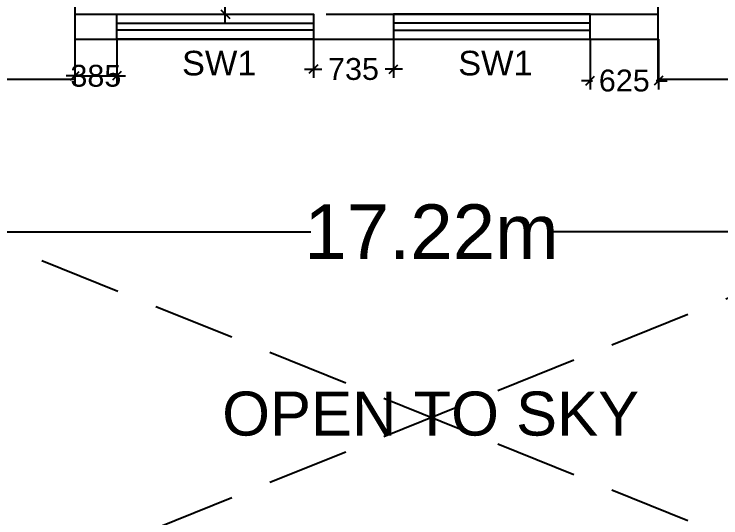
# Model space of a CAD drawing. Extents: x 6345096 to 6738923, y -6490958 to -6305885.
# Drawn here: x 6623262 to 6629733, y -6437802 to -6433189 of the extents above; entities that cross this region are included whole.
import ezdxf
from ezdxf.enums import TextEntityAlignment as Align

# ---------------------------------------------------------------- set-up
doc = ezdxf.new("R2010")
doc.units = 0
doc.header["$LTSCALE"] = 600
doc.header["$MEASUREMENT"] = 0
doc.header["$PDMODE"] = 35
doc.linetypes.add('HIDDEN', pattern=[0.375, 0.25, -0.125])
doc.linetypes.add('HIDDEN2', pattern=[0.1875, 0.125, -0.0625])
doc.layers.get('0').update_dxf_attribs({"linetype": 'CONTINUOUS'})
doc.layers.get('Defpoints').update_dxf_attribs({"linetype": 'CONTINUOUS'})
for name, color, linetype in [('DIMEN', 5, 'CONTINUOUS'), ('Duct', 8, 'CONTINUOUS'), ('HS', 251, 'CONTINUOUS'), ('joinery', 7, 'CONTINUOUS'), ('LA-column', 3, 'CONTINUOUS'), ('TEXT', 6, 'CONTINUOUS'), ('Walls', 7, 'CONTINUOUS'), ('WIN', 151, 'CONTINUOUS'), ('Working Dim', 5, 'CONTINUOUS')]:
    doc.layers.add(name, color=color, linetype=linetype)
doc.styles.add('ari', font='arial.ttf')
doc.styles.add('ARIAL', font='arial.ttf')
doc.styles.get("Standard").update_dxf_attribs({"font": 'romans.shx'})
doc.dimstyles.new('int. dim', dxfattribs={"dimtxt": 200, "dimasz": 80, "dimexe": 80, "dimexo": 0, "dimgap": 70, "dimtad": 0, "dimdec": 0, "dimzin": 12, "dimdsep": 46, "dimtxsty": 'ari', "dimblk": 'OBLIQUE', "dimcen": 2, "dimdle": 80, "dimclrd": 256, "dimclre": 256, "dimclrt": 6, "dimadec": 0, "dimazin": 0, "dimtfac": 1, "dimtdec": 0, "dimtix": 1, "dimtmove": 2, "dimatfit": 3, "dimfxl": 1, "dimtolj": 1, "dimtzin": 0, "dimlwd": -1, "dimlwe": -1, "dimarcsym": 0})
doc.dimstyles.new('STANDARD$0', dxfattribs={"dimscale": 0, "dimtxt": 150, "dimasz": 125, "dimexe": 0.75, "dimexo": 1, "dimgap": 25, "dimtad": 1, "dimdec": 0, "dimdsep": 46, "dimtxsty": 'Standard', "dimblk1": 'DOT', "dimblk2": 'DOT', "dimsah": 1, "dimcen": 2.5, "dimclrd": 1, "dimclre": 1, "dimclrt": 3, "dimadec": 0, "dimazin": 0, "dimtfac": 1, "dimtdec": 0, "dimtmove": 0, "dimatfit": 3, "dimldrblk": 'DOT', "dimfxl": 1, "dimtolj": 1, "dimtzin": 0, "dimarcsym": 0})

# ---------------------------------------------------------------- blocks, each defined once
blk = doc.blocks.new('_Oblique')
at = {"color": 0, "linetype": 'ByBlock', "lineweight": -2}
blk.add_line((-0.5, -0.5), (0.5, 0.5), dxfattribs=at)
blk = doc.blocks.new('*D2196')
at = {"layer": 'Defpoints', "color": 0, "transparency": 16777216}
for p in [(6625102.5, -6429473.8, 0.9), (6625195.6, -6429473.8), (6625102.5, -6433188.8, -1)]:
    blk.add_point(p, dxfattribs=at)
at = {"layer": 'Working Dim', "transparency": 16777216}
for p, q in [((6625195.6, -6429393.8), (6625195.6, -6430962)), ((6625102.5, -6429473.8), (6625275.6, -6429473.8)), ((6625195.6, -6433268.8), (6625195.6, -6431700.6)), ((6625102.5, -6433188.8), (6625275.6, -6433188.8))]:
    blk.add_line(p, q, dxfattribs=at)
at = {"layer": 'Working Dim', "transparency": 16777216, "xscale": 80, "yscale": 80, "zscale": 80}
for p, rotation in [((6625195.6, -6429473.8), 90), ((6625195.6, -6433188.8), 270)]:
    blk.add_blockref('_Oblique', p, dxfattribs=dict(at, rotation=rotation))
at = {"layer": 'Working Dim', "color": 6, "transparency": 16777216, "insert": (6625195.6, -6431331.3), "char_height": 200, "attachment_point": 5, "rotation": 90, "style": 'ari'}
blk.add_mtext('\\A1;3715', dxfattribs=at)
blk = doc.blocks.new('*D2243')
at = {"layer": 'Defpoints', "color": 0, "transparency": 16777216}
for p in [(6628536.5, -6433418.8, -1), (6629161.5, -6433418.8, 5.1), (6629161.5, -6433798.2)]:
    blk.add_point(p, dxfattribs=at)
at = {"layer": 'Working Dim', "transparency": 16777216}
for p, q in [((6628536.5, -6433418.8), (6628536.5, -6433878.2)), ((6629161.5, -6433418.8), (6629161.5, -6433878.2)), ((6628536.5, -6433798.2), (6628456.5, -6433798.2)), ((6628536.5, -6433798.2), (6628556.8, -6433798.2)), ((6629161.5, -6433798.2), (6629141.3, -6433798.2)), ((6629161.5, -6433798.2), (6629241.5, -6433798.2))]:
    blk.add_line(p, q, dxfattribs=at)
at = {"layer": 'Working Dim', "transparency": 16777216, "xscale": 80, "yscale": 80, "zscale": 80}
blk.add_blockref('_Oblique', (6628536.5, -6433798.2), dxfattribs=at)
at = {"layer": 'Working Dim', "transparency": 16777216, "xscale": 80, "yscale": 80, "zscale": 80, "rotation": 180}
blk.add_blockref('_Oblique', (6629161.5, -6433798.2), dxfattribs=at)
at = {"layer": 'Working Dim', "color": 6, "transparency": 16777216, "insert": (6628849, -6433798.2), "char_height": 200, "attachment_point": 5, "style": 'ari'}
blk.add_mtext('\\A1;625', dxfattribs=at)
blk = doc.blocks.new('*D2244')
at = {"layer": 'Defpoints', "color": 0, "transparency": 16777216}
for p in [(6626001.5, -6433418.8, -1), (6626736.5, -6433418.8, -1), (6626736.5, -6433692.6)]:
    blk.add_point(p, dxfattribs=at)
at = {"layer": 'Working Dim', "transparency": 16777216}
for p, q in [((6626001.5, -6433418.8), (6626001.5, -6433772.6)), ((6626736.5, -6433418.8), (6626736.5, -6433772.6)), ((6625921.5, -6433692.6), (6626078.2, -6433692.6)), ((6626816.5, -6433692.6), (6626659.9, -6433692.6))]:
    blk.add_line(p, q, dxfattribs=at)
at = {"layer": 'Working Dim', "transparency": 16777216, "xscale": 80, "yscale": 80, "zscale": 80, "rotation": 180}
blk.add_blockref('_Oblique', (6626001.5, -6433692.6), dxfattribs=at)
at = {"layer": 'Working Dim', "transparency": 16777216, "xscale": 80, "yscale": 80, "zscale": 80}
blk.add_blockref('_Oblique', (6626736.5, -6433692.6), dxfattribs=at)
at = {"layer": 'Working Dim', "color": 6, "transparency": 16777216, "insert": (6626369, -6433692.6), "char_height": 200, "attachment_point": 5, "style": 'ari'}
blk.add_mtext('\\A1;735', dxfattribs=at)
blk = doc.blocks.new('*D2245')
at = {"layer": 'Defpoints', "color": 0, "transparency": 16777216}
for p in [(6623817.5, -6433418.8, 5.1), (6624202.5, -6433418.8, -1), (6624202.5, -6433754.8)]:
    blk.add_point(p, dxfattribs=at)
at = {"layer": 'Working Dim', "transparency": 16777216}
for p, q in [((6623817.5, -6433418.8), (6623817.5, -6433834.8)), ((6624202.5, -6433418.8), (6624202.5, -6433834.8)), ((6623817.5, -6433754.8), (6623737.5, -6433754.8)), ((6623817.5, -6433754.8), (6624202.5, -6433754.8)), ((6624202.5, -6433754.8), (6624282.5, -6433754.8))]:
    blk.add_line(p, q, dxfattribs=at)
at = {"layer": 'Working Dim', "transparency": 16777216, "xscale": 80, "yscale": 80, "zscale": 80}
blk.add_blockref('_Oblique', (6623817.5, -6433754.8), dxfattribs=at)
at = {"layer": 'Working Dim', "transparency": 16777216, "xscale": 80, "yscale": 80, "zscale": 80, "rotation": 180}
blk.add_blockref('_Oblique', (6624202.5, -6433754.8), dxfattribs=at)
at = {"layer": 'Working Dim', "color": 6, "transparency": 16777216, "insert": (6624010, -6433754.8), "char_height": 200, "attachment_point": 5, "style": 'ari'}
blk.add_mtext('\\A1;385', dxfattribs=at)
blk = doc.blocks.new('*D2284')
at = {"layer": 'Defpoints', "color": 0, "transparency": 16777216}
for p in [(6618473.5, -6434803.8), (6635692, -6434898.8), (6618473.5, -6435181.1)]:
    blk.add_point(p, dxfattribs=at)
at = {"layer": 'DIMEN', "color": 8, "transparency": 16777216}
for p, q in [((6618473.5, -6434803.8), (6618473.5, -6435481.1)), ((6635692, -6434898.8), (6635692, -6435481.1)), ((6618173.5, -6435181.1), (6625977.4, -6435181.1)), ((6635992, -6435181.1), (6628188.2, -6435181.1))]:
    blk.add_line(p, q, dxfattribs=at)
at = {"layer": 'DIMEN', "color": 8, "transparency": 16777216, "xscale": 300, "yscale": 300, "zscale": 300, "rotation": 180}
blk.add_blockref('_Oblique', (6618473.5, -6435181.1), dxfattribs=at)
at = {"layer": 'DIMEN', "color": 8, "transparency": 16777216, "xscale": 300, "yscale": 300, "zscale": 300}
blk.add_blockref('_Oblique', (6635692, -6435181.1), dxfattribs=at)
at = {"layer": 'DIMEN', "color": 7, "transparency": 16777216, "insert": (6627082.8, -6435181.1), "char_height": 500, "attachment_point": 5, "style": 'ari'}
blk.add_mtext('\\A1;17.22m', dxfattribs=at)
blk = doc.blocks.new('A$C2CD672AE')
at = {"layer": 'Walls', "color": 8, "linetype": 'HIDDEN'}
blk.add_line((93498.1, 23005.2), (98842.1, 23005.2), dxfattribs=at)

msp = doc.modelspace()

# ---------------------------------------------------------------- linework, layer by layer
at = {"layer": 'Duct', "color": 8, "linetype": 'HIDDEN2', "ltscale": 10}
for p, q in [((6635692.042, -6433418.828, -3.473), (6618993.541, -6440139.542, -2.798)), ((6635692.042, -6440348.794, -1.476), (6618993.541, -6433628.08, -0.801)), ((6635692.042, -6440348.794, -1.476), (6618993.541, -6433628.081, -0.801))]:
    msp.add_line(p, q, dxfattribs=at)
at = {"layer": 'LA-column', "color": 2}
msp.add_lwpolyline([(6623067.441, -6433788.816), (6623067.441, -6433038.816), (6623817.441, -6433038.816), (6623817.441, -6433788.816)], close=True, dxfattribs=at)
at = {"layer": 'LA-column', "color": 2, "elevation": 1.031}
msp.add_lwpolyline([(6629160.354, -6433788.816), (6629160.354, -6433038.816), (6629910.354, -6433038.816), (6629910.354, -6433788.816)], close=True, dxfattribs=at)
at = {"layer": 'Walls', "linetype": 'Continuous'}
for p, q in [((6623817.541, -6433188.828, -2.848), (6626002.541, -6433188.828, -2.848)), ((6626117.541, -6433188.828, -2.848), (6629161.541, -6433188.828, -2.848)), ((6623817.541, -6433418.828, -2.848), (6629161.541, -6433418.828, -2.848))]:
    msp.add_line(p, q, dxfattribs=at)
at = {"layer": 'WIN', "linetype": 'Continuous', "elevation": -2.848}
for points in [[(6626002.541, -6433418.828), (6624202.541, -6433418.828), (6624202.541, -6433188.828), (6626002.541, -6433188.828)], [(6626736.541, -6433418.828), (6628536.541, -6433418.828), (6628536.541, -6433188.828), (6626736.541, -6433188.828)], [(6626002.541, -6433336.045), (6624202.541, -6433336.045), (6624202.541, -6433271.611), (6626002.541, -6433271.611)], [(6626736.541, -6433336.045), (6628536.541, -6433336.045), (6628536.541, -6433271.611), (6626736.541, -6433271.611)]]:
    msp.add_lwpolyline(points, close=True, dxfattribs=at)
at = {"layer": 'WIN', "color": 8, "linetype": 'HIDDEN'}
for points, elevation in [([(6626002.628, -6433418.828), (6624202.628, -6433418.828), (6624202.628, -6433188.828), (6626002.628, -6433188.828)], -2.848), ([(6626002.628, -6433418.828), (6624202.628, -6433418.828), (6624202.628, -6433188.828), (6626002.628, -6433188.828)], 5.322), ([(6626736.628, -6433418.828), (6628536.628, -6433418.828), (6628536.628, -6433188.828), (6626736.628, -6433188.828)], -2.848), ([(6626736.628, -6433418.828), (6628536.628, -6433418.828), (6628536.628, -6433188.828), (6626736.628, -6433188.828)], 5.322), ([(6626002.628, -6433336.045), (6624202.628, -6433336.045), (6624202.628, -6433271.611), (6626002.628, -6433271.611)], -2.848), ([(6626002.628, -6433336.045), (6624202.628, -6433336.045), (6624202.628, -6433271.611), (6626002.628, -6433271.611)], 5.322), ([(6626736.628, -6433336.045), (6628536.628, -6433336.045), (6628536.628, -6433271.611), (6626736.628, -6433271.611)], -2.848), ([(6626736.628, -6433336.045), (6628536.628, -6433336.045), (6628536.628, -6433271.611), (6626736.628, -6433271.611)], 5.322)]:
    msp.add_lwpolyline(points, close=True, dxfattribs=dict(at, elevation=elevation))

# ---------------------------------------------------------------- block references
at = {"layer": 'HS'}
msp.add_blockref('A$C2CD672AE', (6530319.294, -6456423.902, 8.17), dxfattribs=at)

# ---------------------------------------------------------------- texts
at = {"layer": 'joinery', "style": 'ari'}
for p in [(6625139.814, -6433749.908, -3.819), (6627668.989, -6433749.908, -3.819)]:
    msp.add_text('SW1', height=225, dxfattribs=at).set_placement(p, align=Align.CENTER)
at = {"layer": 'TEXT', "color": 7, "style": 'ARIAL'}
msp.add_text('OPEN TO SKY', height=403.2, dxfattribs=at).set_placement((6627075.765, -6437048.586, -1.551), align=Align.CENTER)

# ---------------------------------------------------------------- dimensions: what is measured, and where the dimension line sits
at = {"layer": 'DIMEN'}
dim = msp.add_linear_dim(base=(6618473.541, -6435181.097, -2.848), p1=(6635692.042, -6434898.804, -2.848), p2=(6618473.541, -6434803.822, -2.848), angle=180, dimstyle='STANDARD$0', override={"dimscale": 1, "dimtxt": 500, "dimasz": 300, "dimexe": 300, "dimexo": 0, "dimgap": 1, "dimtad": 0, "dimdec": 2, "dimlfac": 0.001, "dimzin": 0, "dimpost": 'm', "dimtxsty": 'ari', "dimblk1": 'Oblique', "dimblk2": 'Oblique', "dimcen": 0, "dimdle": 300, "dimclrd": 8, "dimclre": 8, "dimclrt": 7, "dimadec": 2, "dimtdec": 2, "dimtmove": 2, "dimfxl": 0.75, "dimfrac": 1, "dimlwd": 65535, "dimlwe": 65535}, dxfattribs=at)
dim.commit()
dim.dimension.update_dxf_attribs({"geometry": '*D2284', "text_midpoint": (6627082.791, -6435181.097, -2.848)})
at = {"layer": 'Working Dim'}
for base, p1, p2, angle, picture, middle in [((6625195.631, -6429473.794, -2.848), (6625102.541, -6433188.828, -3.819), (6625102.522, -6429473.794, -1.964), 90, '*D2196', (6625195.631, -6431331.311, -2.848)), ((6624202.541, -6433754.835, -2.848), (6623817.541, -6433418.828, 2.283), (6624202.541, -6433418.828, -3.819), 180, '*D2245', (6624010.041, -6433754.835, -2.848)), ((6626736.541, -6433692.626, -2.848), (6626001.541, -6433418.828, -3.819), (6626736.541, -6433418.828, -3.819), 180, '*D2244', (6626369.041, -6433692.626, -2.848)), ((6629161.541, -6433798.225, -2.848), (6628536.541, -6433418.828, -3.819), (6629161.541, -6433418.828, 2.283), 180, '*D2243', (6628849.041, -6433798.225, -2.848))]:
    dim = msp.add_linear_dim(base=base, p1=p1, p2=p2, angle=angle, dimstyle='int. dim', override={"dimtxt": 200}, dxfattribs=at)
    dim.commit()
    dim.dimension.update_dxf_attribs({"geometry": picture, "text_midpoint": middle})

doc.saveas('drawing.dxf')
